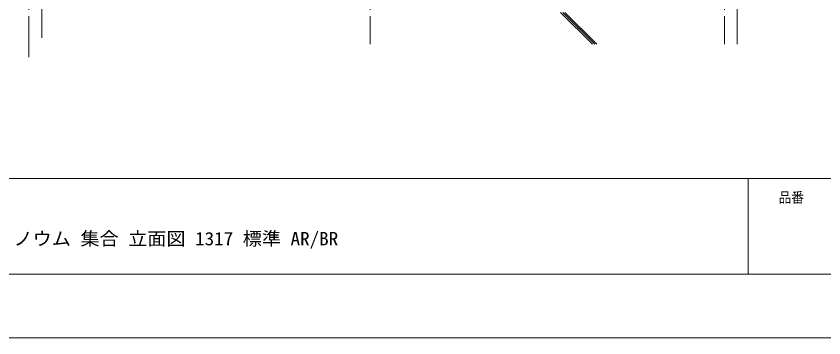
# Model space of a CAD drawing. Units: millimetres on the paper. Extents: x -305 to 305, y -152 to 152.
# Drawn here: x -185.8 to -59.2, y -148.5 to -98 of the extents above; entities that cross this region are included whole.
import ezdxf
from ezdxf.enums import TextEntityAlignment as Align

# ---------------------------------------------------------------- set-up
doc = ezdxf.new("R2010")
doc.units = ezdxf.units.MM
doc.linetypes.add('DASHED2', pattern=[3, 2, -1])
doc.linetypes.add('LONG_CHAIN', pattern=[21, 18, -1, 1, -1])
for name, color, linetype, lineweight in [('0-0_0', 7, 'Continuous', 9), ('0-1_VIEW0001', 7, 'DASHED2', 9), ('0-3_1図面枠', 7, 'Continuous', 9), ('0-4_図面枠', 3, 'Continuous', 9), ('0-5_DEFPOINTS', 7, 'Continuous', 9)]:
    doc.layers.add(name, color=color, linetype=linetype, lineweight=lineweight)
doc.styles.add('ＭＳ ゴシック', font='')
doc.styles.get('ＭＳ ゴシック').set_extended_font_data('MS Gothic')

msp = doc.modelspace()

# ---------------------------------------------------------------- linework, layer by layer
at = {"layer": '0-0_0'}
msp.add_line((-71.017, -123.498), (-71.017, -138.498), dxfattribs=at)
at = {"layer": '0-1_VIEW0001', "linetype": 'LONG_CHAIN'}
for p, q in [((-183.758, -14.02), (-183.758, -104.427)), ((-130.266, -14.02), (-130.266, -102.42)), ((-74.766, -14.02), (-74.766, -102.42))]:
    msp.add_line(p, q, dxfattribs=at)
at = {"layer": '0-1_VIEW0001', "linetype": 'Continuous'}
for p, q in [((-181.758, -14.02), (-181.758, -101.42)), ((-72.765, -14.02), (-72.765, -102.42)), ((-100.423, -97.42), (-95.423, -102.42)), ((-100.09, -97.42), (-95.09, -102.42)), ((-99.757, -97.42), (-94.757, -102.42))]:
    msp.add_line(p, q, dxfattribs=at)
at = {"layer": '0-4_図面枠'}
msp.add_line((-291.017, -123.498), (108.983, -123.498), dxfattribs=at)
msp.add_lwpolyline([(-291.017, -138.498), (108.983, -138.498), (108.983, 138.502), (-291.017, 138.502)], close=True, dxfattribs=at)
at = {"layer": '0-5_DEFPOINTS'}
msp.add_line((118.983, -148.498), (-301.017, -148.498), dxfattribs=at)

# ---------------------------------------------------------------- texts
at = {"layer": '0-3_1図面枠', "style": 'ＭＳ ゴシック'}
for s, height, width, p in [('品番', 1.628, 0.9, (-66.276, -127.759)), ('ノウム 集合 立面図 1317 標準 AR/BR', 2.092, 1.05, (-186.165, -134.602))]:
    msp.add_text(s, height=height, dxfattribs=dict(at, width=width)).set_placement(p, align=Align.BOTTOM_LEFT)

doc.saveas('drawing.dxf')
